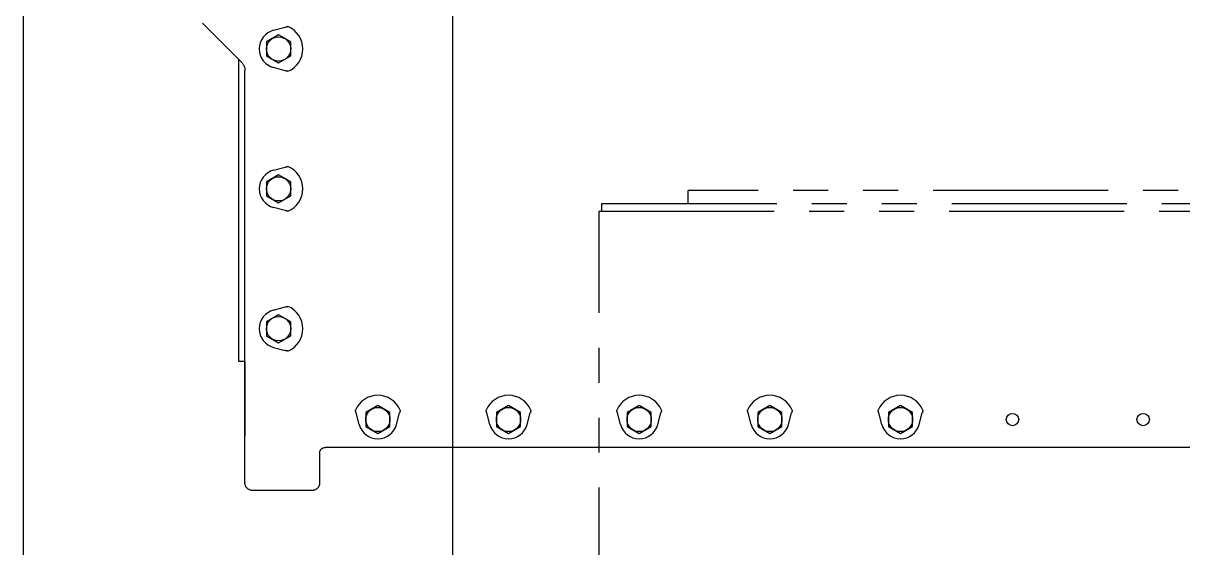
# Model space of a CAD drawing. Header units: millimetres. Extents: x 156850 to 204135, y 56350 to 74150.
# Drawn here: x 174050 to 174671, y 59748 to 60030 of the extents above; entities that cross this region are included whole.
import ezdxf

# ---------------------------------------------------------------- set-up
doc = ezdxf.new("R2010")
doc.units = ezdxf.units.MM
doc.header["$LTSCALE"] = 150
doc.linetypes.add('X-2F-PLAN$0$PHANTOM2', pattern=[1.25, 0.625, -0.125, 0.125, -0.125, 0.125, -0.125])
doc.layers.add('-----33 Equipment', color=5, linetype='Continuous')

# ---------------------------------------------------------------- blocks, each defined once
blk = doc.blocks.new('X-2F-PLAN$0$A$C73FA2420')
at = {"color": 0, "linetype": 'Continuous'}
for p, q in [((254.44, 1471.23), (275.51, 1492.3)), ((94.18, 1472.82), (256.03, 1472.82)), ((94.18, 1469.47), (94.18, 1472.82)), ((28.98, 1469.47), (250.2, 1469.47)), ((94.18, 1469.48), (54.16, 1469.48)), ((24.98, 1433.47), (24.98, 1465.47)), ((101.69, 1454.13), (100.01, 1447.89)), ((107.93, 1457.94), (104.18, 1451.46)), ((115.43, 1457.95), (107.94, 1457.95)), ((119.18, 1451.46), (115.44, 1457.94)), ((121.68, 1454.13), (123.35, 1447.89)), ((175.01, 1447.89), (176.69, 1454.13)), ((182.93, 1457.94), (179.18, 1451.46)), ((190.43, 1457.95), (182.94, 1457.95)), ((194.18, 1451.46), (190.44, 1457.94)), ((196.68, 1454.13), (198.35, 1447.89)), ((250.01, 1447.89), (251.69, 1454.13)), ((257.93, 1457.94), (254.18, 1451.46)), ((265.43, 1457.95), (257.94, 1457.95)), ((269.18, 1451.46), (265.44, 1457.94)), ((271.68, 1454.13), (273.35, 1447.89)), ((104.18, 1451.44), (107.93, 1444.96)), ((115.44, 1444.96), (119.18, 1451.44)), ((179.18, 1451.44), (182.93, 1444.96)), ((190.44, 1444.96), (194.18, 1451.44)), ((254.18, 1451.44), (257.93, 1444.96)), ((265.44, 1444.96), (269.18, 1451.44)), ((107.94, 1444.95), (115.43, 1444.95)), ((182.94, 1444.95), (190.43, 1444.95)), ((257.94, 1444.95), (265.43, 1444.95)), ((44.98, 1429.47), (28.98, 1429.47)), ((47.98, 861.28), (47.98, 1426.47)), ((59.23, 1404.77), (55.48, 1398.29)), ((66.73, 1404.78), (59.24, 1404.78)), ((60.31, 1408.28), (66.54, 1409.95)), ((70.48, 1398.29), (66.74, 1404.77)), ((55.48, 1398.27), (59.23, 1391.79)), ((66.74, 1391.79), (70.48, 1398.27)), ((59.24, 1391.78), (66.73, 1391.78)), ((60.31, 1388.28), (66.55, 1386.61)), ((60.31, 1338.28), (66.54, 1339.95)), ((59.23, 1334.77), (55.48, 1328.29)), ((66.73, 1334.78), (59.24, 1334.78)), ((70.48, 1328.29), (66.74, 1334.77)), ((55.48, 1328.27), (59.23, 1321.79)), ((66.74, 1321.79), (70.48, 1328.27)), ((59.24, 1321.78), (66.73, 1321.78)), ((60.31, 1318.28), (66.55, 1316.61)), ((60.31, 1268.28), (66.54, 1269.95)), ((59.23, 1264.77), (55.48, 1258.29)), ((66.73, 1264.78), (59.24, 1264.78)), ((70.48, 1258.29), (66.74, 1264.77)), ((55.48, 1258.27), (59.23, 1251.79)), ((66.74, 1251.79), (70.48, 1258.27)), ((59.24, 1251.78), (66.73, 1251.78)), ((60.31, 1248.28), (66.55, 1246.61)), ((60.31, 1198.28), (66.54, 1199.95)), ((59.23, 1194.77), (55.48, 1188.29)), ((66.73, 1194.78), (59.24, 1194.78)), ((70.48, 1188.29), (66.74, 1194.77)), ((55.48, 1188.27), (59.23, 1181.79)), ((66.74, 1181.79), (70.48, 1188.27)), ((59.24, 1181.78), (66.73, 1181.78)), ((60.31, 1178.28), (66.55, 1176.61)), ((59.23, 1124.77), (55.48, 1118.29)), ((66.73, 1124.78), (59.24, 1124.78)), ((60.31, 1128.28), (66.54, 1129.95)), ((70.48, 1118.29), (66.74, 1124.77)), ((55.48, 1118.27), (59.23, 1111.79)), ((66.74, 1111.79), (70.48, 1118.27)), ((59.24, 1111.78), (66.73, 1111.78)), ((60.31, 1108.28), (66.55, 1106.61))]:
    blk.add_line(p, q, dxfattribs=at)
for centre, radius in [((111.68, 1451.45), 6.5), ((186.68, 1451.45), 6.5), ((261.68, 1451.45), 6.5), ((62.98, 1398.28), 6.5), ((62.98, 1328.28), 6.5), ((62.98, 1258.28), 6.5), ((62.98, 1188.28), 6.5), ((62.98, 1118.28), 6.5), ((62.98, 1058.28), 3.32), ((62.98, 988.28), 3.32)]:
    blk.add_circle(centre, radius, dxfattribs=at)
for centre, radius, start, end in [((111.68, 1451.45), 10.35, 15, 165), ((186.68, 1451.45), 10.35, 15, 165), ((261.68, 1451.45), 10.35, 15, 165), ((111.68, 1451.45), 7.5, 119.92643, 120.07357), ((111.68, 1451.45), 7.5, 59.92643, 60.07357), ((186.68, 1451.45), 7.5, 119.92643, 120.07357), ((186.68, 1451.45), 7.5, 59.92643, 60.07357), ((261.68, 1451.45), 7.5, 119.92643, 120.07357), ((261.68, 1451.45), 7.5, 59.92643, 60.07357), ((111.68, 1451.45), 7.5, 179.92643, 180.07357), ((111.68, 1451.45), 7.5, 359.92643, 0.07357), ((186.68, 1451.45), 7.5, 179.92643, 180.07357), ((186.68, 1451.45), 7.5, 359.92643, 0.07357), ((261.68, 1451.45), 7.5, 179.92643, 180.07357), ((261.68, 1451.45), 7.5, 359.92643, 0.07357), ((111.68, 1451.45), 13, 202.74094, 337.25906), ((111.68, 1451.45), 7.5, 239.92643, 240.07357), ((111.68, 1451.45), 7.5, 299.92643, 300.07357), ((186.68, 1451.45), 13, 202.74094, 337.25906), ((186.68, 1451.45), 7.5, 239.92643, 240.07357), ((186.68, 1451.45), 7.5, 299.92643, 300.07357), ((261.68, 1451.45), 13, 202.74094, 337.25906), ((261.68, 1451.45), 7.5, 239.92643, 240.07357), ((261.68, 1451.45), 7.5, 299.92643, 300.07357), ((62.98, 1398.28), 13, 292.74976, 67.26415), ((62.98, 1398.28), 10.35, 105, 255), ((62.98, 1398.28), 7.5, 119.92643, 120.07357), ((62.98, 1398.28), 7.5, 59.92643, 60.07357), ((62.98, 1398.28), 7.5, 179.92643, 180.07357), ((62.98, 1398.28), 7.5, 359.92643, 0.07357), ((62.98, 1398.28), 7.5, 239.92643, 240.07357), ((62.98, 1398.28), 7.5, 299.92643, 300.07357), ((62.98, 1328.28), 10.35, 105, 255), ((62.98, 1328.28), 13, 292.74976, 67.26415), ((62.98, 1328.28), 7.5, 119.92643, 120.07357), ((62.98, 1328.28), 7.5, 59.92643, 60.07357), ((62.98, 1328.28), 7.5, 179.92643, 180.07357), ((62.98, 1328.28), 7.5, 359.92643, 0.07357), ((62.98, 1328.28), 7.5, 239.92643, 240.07357), ((62.98, 1328.28), 7.5, 299.92643, 300.07357), ((62.98, 1258.28), 10.35, 105, 255), ((62.98, 1258.28), 13, 292.74976, 67.26415), ((62.98, 1258.28), 7.5, 119.92643, 120.07357), ((62.98, 1258.28), 7.5, 59.92643, 60.07357), ((62.98, 1258.28), 7.5, 179.92643, 180.07357), ((62.98, 1258.28), 7.5, 359.92643, 0.07357), ((62.98, 1258.28), 7.5, 239.92643, 240.07357), ((62.98, 1258.28), 7.5, 299.92643, 300.07357), ((62.98, 1188.28), 13, 292.74976, 67.26415), ((62.98, 1188.28), 10.35, 105, 255), ((62.98, 1188.28), 7.5, 119.92643, 120.07357), ((62.98, 1188.28), 7.5, 59.92643, 60.07357), ((62.98, 1188.28), 7.5, 179.92643, 180.07357), ((62.98, 1188.28), 7.5, 359.92643, 0.07357), ((62.98, 1188.28), 7.5, 239.92643, 240.07357), ((62.98, 1188.28), 7.5, 299.92643, 300.07357), ((62.98, 1118.28), 10.35, 105, 255), ((62.98, 1118.28), 7.5, 119.92643, 120.07357), ((62.98, 1118.28), 7.5, 59.92643, 60.07357), ((62.98, 1118.28), 13, 292.74976, 67.26415), ((62.98, 1118.28), 7.5, 179.92643, 180.07357), ((62.98, 1118.28), 7.5, 359.92643, 0.07357), ((62.98, 1118.28), 7.5, 239.92643, 240.07357), ((62.98, 1118.28), 7.5, 299.92643, 300.07357)]:
    blk.add_arc(centre, radius, start, end, dxfattribs=at)
for points, start_tangent, end_tangent in [([(24.98, 1465.47), (25.02, 1466), (25.12, 1466.51), (25.29, 1467.01), (25.52, 1467.47), (25.81, 1467.91), (26.15, 1468.3), (26.55, 1468.65), (26.98, 1468.94), (27.45, 1469.17), (27.95, 1469.34), (28.46, 1469.44), (28.98, 1469.47)], (0, 1), (1, 0)), ([(54.16, 1469.48), (54.08, 1469.48)], (-1, 0), (-0.999918, -0.012805)), ([(254.44, 1471.23), (253.94, 1470.78), (253.39, 1470.39), (252.8, 1470.07), (252.18, 1469.81), (251.53, 1469.62), (250.87, 1469.51), (250.2, 1469.47)], (-0.707107, -0.707107), (-1, 0)), ([(99.69, 1446.45), (99.69, 1446.5), (99.7, 1446.57), (99.72, 1446.67), (99.75, 1446.8), (99.78, 1446.96), (99.83, 1447.15), (99.88, 1447.38), (99.95, 1447.63), (100.01, 1447.89)], (-0.036022, 0.999351), (0.258819, 0.965926)), ([(123.35, 1447.89), (123.42, 1447.63), (123.49, 1447.38), (123.54, 1447.15), (123.59, 1446.96), (123.62, 1446.8), (123.65, 1446.67), (123.66, 1446.57), (123.67, 1446.5), (123.67, 1446.43)], (0.258819, -0.965926), (-0.386565, -0.922262)), ([(174.69, 1446.45), (174.69, 1446.5), (174.7, 1446.57), (174.72, 1446.67), (174.75, 1446.8), (174.78, 1446.96), (174.83, 1447.15), (174.88, 1447.38), (174.95, 1447.63), (175.01, 1447.89)], (-0.036022, 0.999351), (0.258819, 0.965926)), ([(198.35, 1447.89), (198.42, 1447.63), (198.49, 1447.38), (198.54, 1447.15), (198.59, 1446.96), (198.62, 1446.8), (198.65, 1446.67), (198.66, 1446.57), (198.67, 1446.5), (198.67, 1446.43)], (0.258819, -0.965926), (-0.386565, -0.922262)), ([(249.69, 1446.45), (249.69, 1446.5), (249.7, 1446.57), (249.72, 1446.67), (249.75, 1446.8), (249.78, 1446.96), (249.83, 1447.15), (249.88, 1447.38), (249.95, 1447.63), (250.01, 1447.89)], (-0.036022, 0.999351), (0.258819, 0.965926)), ([(273.35, 1447.89), (273.42, 1447.63), (273.49, 1447.38), (273.54, 1447.15), (273.59, 1446.96), (273.62, 1446.8), (273.65, 1446.67), (273.66, 1446.57), (273.67, 1446.5), (273.67, 1446.43)], (0.258819, -0.965926), (-0.386565, -0.922262)), ([(99.69, 1446.43), (99.69, 1446.45)], (-0.386565, 0.922262), (-0.036022, 0.999351)), ([(174.69, 1446.43), (174.69, 1446.45)], (-0.386565, 0.922262), (-0.036022, 0.999351)), ([(249.69, 1446.43), (249.69, 1446.45)], (-0.386565, 0.922262), (-0.036022, 0.999351)), ([(28.98, 1429.47), (28.46, 1429.51), (27.95, 1429.61), (27.45, 1429.78), (26.98, 1430.01), (26.55, 1430.3), (26.15, 1430.64), (25.81, 1431.04), (25.52, 1431.47), (25.29, 1431.94), (25.12, 1432.44), (25.02, 1432.95), (24.98, 1433.47)], (-1, 0), (0, 1)), ([(44.98, 1429.47), (45.41, 1429.44), (45.83, 1429.35), (46.23, 1429.2), (46.61, 1429), (46.95, 1428.74), (47.25, 1428.44), (47.51, 1428.1), (47.71, 1427.72), (47.86, 1427.32), (47.95, 1426.9), (47.98, 1426.47)], (1, 0), (0, -1)), ([(66.54, 1409.95), (66.8, 1410.02), (67.06, 1410.08), (67.29, 1410.14), (67.48, 1410.18), (67.64, 1410.21), (67.76, 1410.24), (67.87, 1410.26), (67.94, 1410.27), (68.01, 1410.27)], (0.965926, 0.258819), (0.922296, -0.386483)), ([(67.99, 1386.28), (67.94, 1386.29), (67.87, 1386.3), (67.76, 1386.32), (67.64, 1386.34), (67.48, 1386.38), (67.29, 1386.42), (67.06, 1386.48), (66.8, 1386.54), (66.55, 1386.61)], (-0.999117, -0.042006), (-0.965926, 0.258819)), ([(68.01, 1386.29), (67.99, 1386.28)], (-0.922203, -0.386707), (-0.999117, -0.042006)), ([(66.54, 1339.95), (66.8, 1340.02), (67.06, 1340.08), (67.29, 1340.14), (67.48, 1340.18), (67.64, 1340.21), (67.76, 1340.24), (67.87, 1340.26), (67.94, 1340.27), (68.01, 1340.27)], (0.965926, 0.258819), (0.922296, -0.386483)), ([(67.99, 1316.28), (67.94, 1316.29), (67.87, 1316.3), (67.76, 1316.32), (67.64, 1316.34), (67.48, 1316.38), (67.29, 1316.42), (67.06, 1316.48), (66.8, 1316.54), (66.55, 1316.61)], (-0.999117, -0.042006), (-0.965926, 0.258819)), ([(68.01, 1316.29), (67.99, 1316.28)], (-0.922203, -0.386707), (-0.999117, -0.042006)), ([(66.54, 1269.95), (66.8, 1270.02), (67.06, 1270.08), (67.29, 1270.14), (67.48, 1270.18), (67.64, 1270.21), (67.76, 1270.24), (67.87, 1270.26), (67.94, 1270.27), (68.01, 1270.27)], (0.965926, 0.258819), (0.922296, -0.386483)), ([(67.99, 1246.28), (67.94, 1246.29), (67.87, 1246.3), (67.76, 1246.32), (67.64, 1246.34), (67.48, 1246.38), (67.29, 1246.42), (67.06, 1246.48), (66.8, 1246.54), (66.55, 1246.61)], (-0.999117, -0.042006), (-0.965926, 0.258819)), ([(68.01, 1246.29), (67.99, 1246.28)], (-0.922203, -0.386707), (-0.999117, -0.042006)), ([(66.54, 1199.95), (66.8, 1200.02), (67.06, 1200.08), (67.29, 1200.14), (67.48, 1200.18), (67.64, 1200.21), (67.76, 1200.24), (67.87, 1200.26), (67.94, 1200.27), (68.01, 1200.27)], (0.965926, 0.258819), (0.922296, -0.386483)), ([(67.99, 1176.28), (67.94, 1176.29), (67.87, 1176.3), (67.76, 1176.32), (67.64, 1176.34), (67.48, 1176.38), (67.29, 1176.42), (67.06, 1176.48), (66.8, 1176.54), (66.55, 1176.61)], (-0.999117, -0.042006), (-0.965926, 0.258819)), ([(68.01, 1176.29), (67.99, 1176.28)], (-0.922203, -0.386707), (-0.999117, -0.042006)), ([(66.54, 1129.95), (66.8, 1130.02), (67.06, 1130.08), (67.29, 1130.14), (67.48, 1130.18), (67.64, 1130.21), (67.76, 1130.24), (67.87, 1130.26), (67.94, 1130.27), (68.01, 1130.27)], (0.965926, 0.258819), (0.922296, -0.386483)), ([(67.99, 1106.28), (67.94, 1106.29), (67.87, 1106.3), (67.76, 1106.32), (67.64, 1106.34), (67.48, 1106.38), (67.29, 1106.42), (67.06, 1106.48), (66.8, 1106.54), (66.55, 1106.61)], (-0.999117, -0.042006), (-0.965926, 0.258819)), ([(68.01, 1106.29), (67.99, 1106.28)], (-0.922203, -0.386707), (-0.999117, -0.042006))]:
    blk.add_spline(points, degree=3, dxfattribs=dict(at, start_tangent=start_tangent, end_tangent=end_tangent))
blk = doc.blocks.new('X-2F-PLAN$0$A$C13F33EB5')
at = {"color": 0, "linetype": 'X-2F-PLAN$0$PHANTOM2'}
for p, q in [((2848.98, 1080.5), (3090.98, 1080.5)), ((3090.98, 1080.5), (3090.98, 644.99)), ((3090.98, 1079), (3094.98, 1079)), ((3094.98, 1079), (3094.98, 199)), ((3094.98, 1032.7), (3101.98, 1032.7)), ((3101.98, 245.3), (3101.98, 1032.7))]:
    blk.add_line(p, q, dxfattribs=at)
blk = doc.blocks.new('X-2F-PLAN$0$zw$C47F')
at = {"layer": '-----33 Equipment'}
for p, q in [((6141.06, 2436.3), (159.78, 2436.3)), ((3425.86, 2206.3), (2437.98, 2206.3))]:
    blk.add_line(p, q, dxfattribs=at)
for name, p in [('X-2F-PLAN$0$A$C73FA2420', (2898.05, 848.02)), ('X-2F-PLAN$0$A$C13F33EB5', (-18.2, 1047.3))]:
    blk.add_blockref(name, p, dxfattribs=at)

msp = doc.modelspace()

# ---------------------------------------------------------------- block references
at = {"layer": '-----33 Equipment', "rotation": 90.00000000000001}
msp.add_blockref('X-2F-PLAN$0$zw$C47F', (176486.3, 56856.22), dxfattribs=at)

doc.saveas('drawing.dxf')
